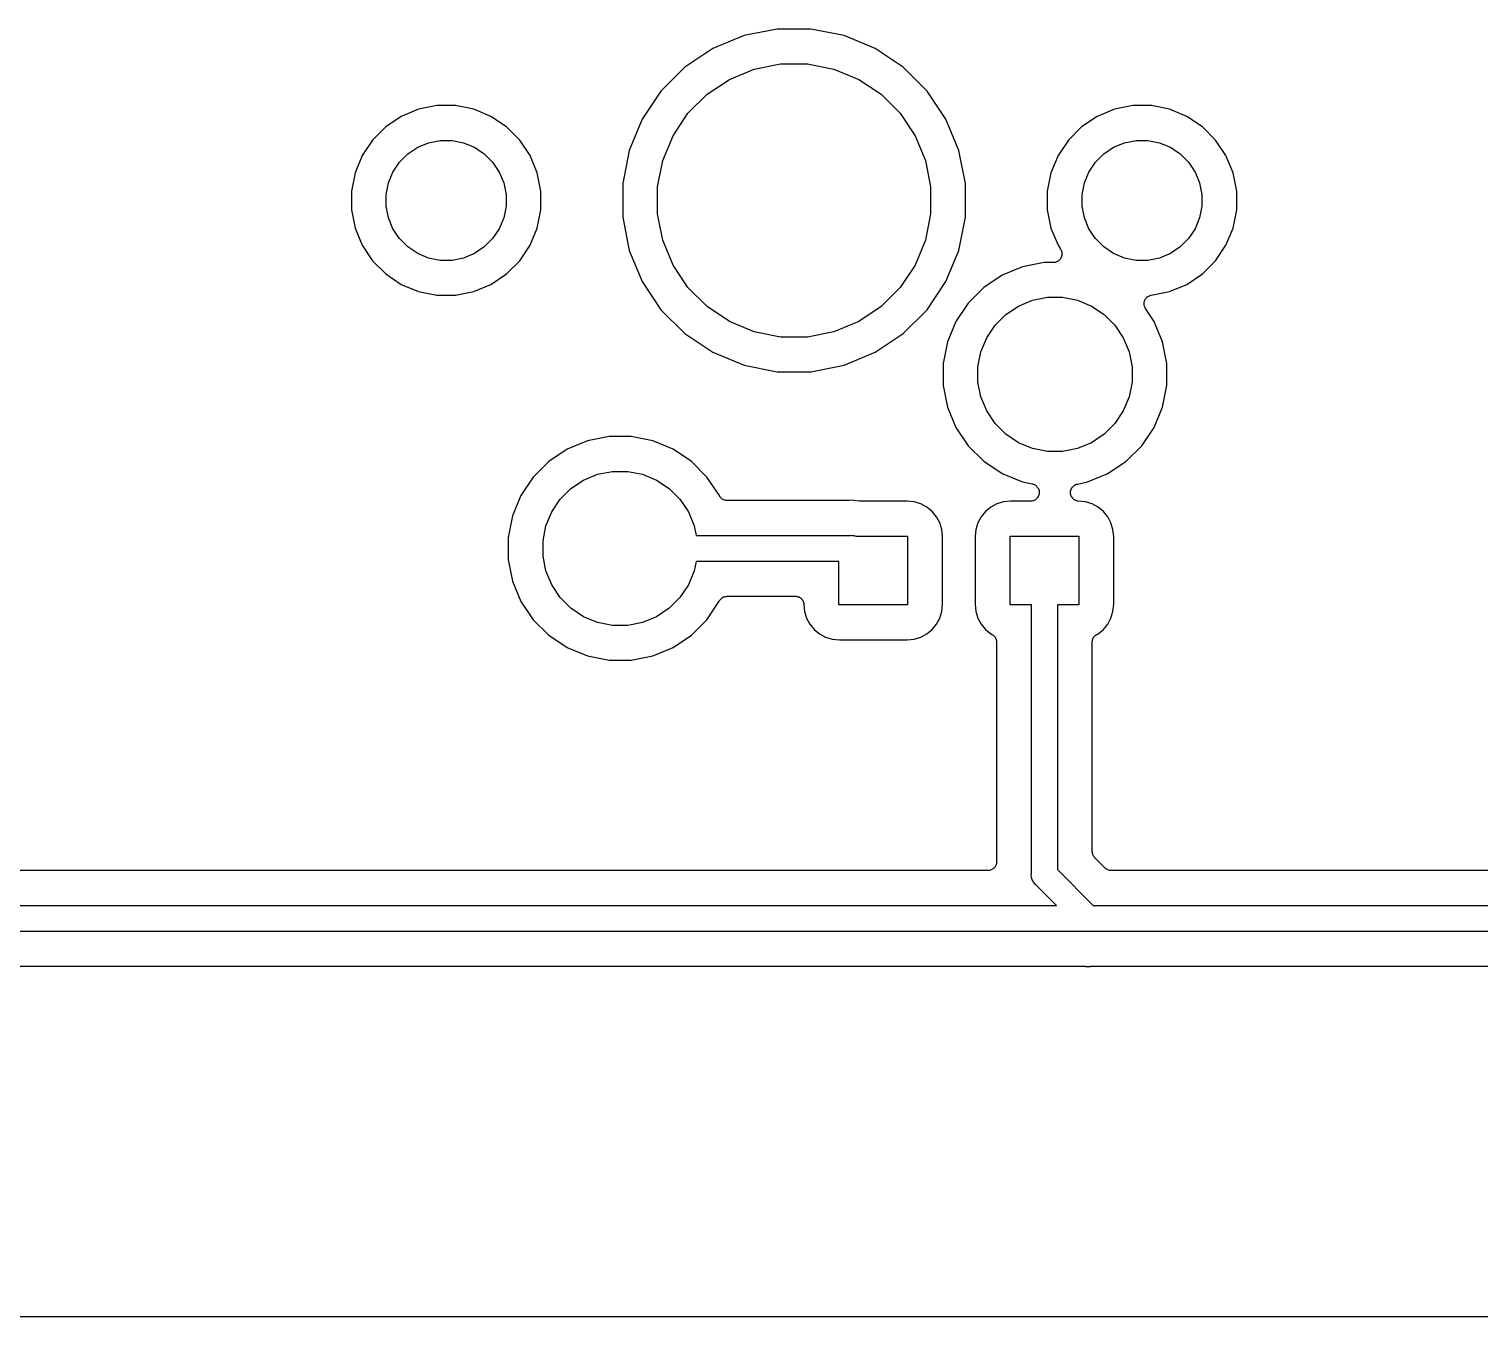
# Model space of a CAD drawing. Extents: x 1.17 to 5.78, y -4.25 to -1.3.
# Drawn here: x 2.641 to 3.475, y -4.254 to -3.514 of the extents above; entities that cross this region are included whole.
import ezdxf

# ---------------------------------------------------------------- set-up
doc = ezdxf.new("R2010")
doc.units = 0
doc.header["$MEASUREMENT"] = 0
doc.layers.add('BLACK', color=7, linetype='CONTINUOUS')

msp = doc.modelspace()

# ---------------------------------------------------------------- linework, layer by layer
at = {"layer": 'BLACK', "linetype": 'CONTINUOUS'}
for p, q in [((3.07139, -3.51384), (3.05236, -3.51762)), ((3.09079, -3.51384), (3.07139, -3.51384)), ((3.10982, -3.51762), (3.09079, -3.51384)), ((3.03443, -3.52505), (3.0183, -3.53583)), ((3.05236, -3.51762), (3.03443, -3.52505)), ((3.12774, -3.52505), (3.10982, -3.51762)), ((3.14388, -3.53583), (3.12774, -3.52505)), ((3.0183, -3.53583), (3.00458, -3.54955)), ((3.0439, -3.54277), (3.05819, -3.53685)), ((3.05819, -3.53685), (3.07336, -3.53384)), ((3.07336, -3.53384), (3.08882, -3.53384)), ((3.08882, -3.53384), (3.10398, -3.53685)), ((3.10398, -3.53685), (3.11827, -3.54277)), ((3.1576, -3.54955), (3.14388, -3.53583)), ((3.00458, -3.54955), (2.9938, -3.56568)), ((3.03105, -3.55136), (3.0439, -3.54277)), ((3.11827, -3.54277), (3.13113, -3.55136)), ((3.16838, -3.56568), (3.1576, -3.54955)), ((2.87572, -3.55789), (2.86521, -3.55998)), ((2.88645, -3.55789), (2.87572, -3.55789)), ((2.89697, -3.55998), (2.88645, -3.55789)), ((3.02011, -3.56229), (3.03105, -3.55136)), ((3.13113, -3.55136), (3.14206, -3.56229)), ((3.27572, -3.55789), (3.26521, -3.55998)), ((3.28645, -3.55789), (3.27572, -3.55789)), ((3.29697, -3.55998), (3.28645, -3.55789)), ((2.8553, -3.56408), (2.84638, -3.57004)), ((2.86521, -3.55998), (2.8553, -3.56408)), ((2.90688, -3.56408), (2.89697, -3.55998)), ((2.9158, -3.57004), (2.90688, -3.56408)), ((2.9938, -3.56568), (2.98637, -3.5836)), ((3.01152, -3.57515), (3.02011, -3.56229)), ((3.14206, -3.56229), (3.15065, -3.57515)), ((3.1758, -3.5836), (3.16838, -3.56568)), ((3.2553, -3.56408), (3.24638, -3.57004)), ((3.26521, -3.55998), (3.2553, -3.56408)), ((3.30688, -3.56408), (3.29697, -3.55998)), ((3.3158, -3.57004), (3.30688, -3.56408)), ((2.84638, -3.57004), (2.83879, -3.57763)), ((2.92338, -3.57763), (2.9158, -3.57004)), ((3.0056, -3.58944), (3.01152, -3.57515)), ((3.15065, -3.57515), (3.15657, -3.58944)), ((3.24638, -3.57004), (3.23879, -3.57763)), ((3.32338, -3.57763), (3.3158, -3.57004)), ((2.83879, -3.57763), (2.83284, -3.58654)), ((2.85913, -3.58558), (2.86477, -3.58181)), ((2.86477, -3.58181), (2.87104, -3.57921)), ((2.87104, -3.57921), (2.87769, -3.57789)), ((2.87769, -3.57789), (2.88448, -3.57789)), ((2.88448, -3.57789), (2.89114, -3.57921)), ((2.89114, -3.57921), (2.89741, -3.58181)), ((2.89741, -3.58181), (2.90305, -3.58558)), ((2.92934, -3.58654), (2.92338, -3.57763)), ((2.98637, -3.5836), (2.98259, -3.60263)), ((3.17959, -3.60263), (3.1758, -3.5836)), ((3.23879, -3.57763), (3.23284, -3.58654)), ((3.25913, -3.58558), (3.26477, -3.58181)), ((3.26477, -3.58181), (3.27104, -3.57921)), ((3.27104, -3.57921), (3.27769, -3.57789)), ((3.27769, -3.57789), (3.28448, -3.57789)), ((3.28448, -3.57789), (3.29114, -3.57921)), ((3.29114, -3.57921), (3.2974, -3.58181)), ((3.2974, -3.58181), (3.30305, -3.58558)), ((3.32934, -3.58654), (3.32338, -3.57763)), ((2.83284, -3.58654), (2.82873, -3.59645)), ((2.85056, -3.59602), (2.85433, -3.59038)), ((2.85433, -3.59038), (2.85913, -3.58558)), ((2.90305, -3.58558), (2.90785, -3.59038)), ((2.90785, -3.59038), (2.91162, -3.59602)), ((2.93344, -3.59645), (2.92934, -3.58654)), ((3.00259, -3.6046), (3.0056, -3.58944)), ((3.15657, -3.58944), (3.15959, -3.6046)), ((3.23284, -3.58654), (3.22873, -3.59645)), ((3.25056, -3.59602), (3.25433, -3.59038)), ((3.25433, -3.59038), (3.25913, -3.58558)), ((3.30305, -3.58558), (3.30785, -3.59038)), ((3.30785, -3.59038), (3.31162, -3.59602)), ((3.33344, -3.59645), (3.32934, -3.58654)), ((2.82873, -3.59645), (2.82664, -3.60697)), ((2.84796, -3.60229), (2.85056, -3.59602)), ((2.91162, -3.59602), (2.91421, -3.60229)), ((2.93477, -3.60312), (2.93344, -3.59645)), ((3.22873, -3.59645), (3.22664, -3.60697)), ((3.24796, -3.60229), (3.25056, -3.59602)), ((3.31162, -3.59602), (3.31421, -3.60229)), ((3.33554, -3.60697), (3.33344, -3.59645)), ((2.82664, -3.60697), (2.82664, -3.6177)), ((2.84664, -3.60894), (2.84796, -3.60229)), ((2.91421, -3.60229), (2.91554, -3.60894)), ((2.93554, -3.60697), (2.93477, -3.60312)), ((2.93554, -3.6177), (2.93554, -3.60697)), ((2.98259, -3.60263), (2.98259, -3.62204)), ((3.00259, -3.62007), (3.00259, -3.6046)), ((3.15959, -3.6046), (3.15959, -3.62007)), ((3.17959, -3.62204), (3.17959, -3.60263)), ((3.22664, -3.60697), (3.22664, -3.6177)), ((3.24664, -3.60894), (3.24796, -3.60229)), ((3.31421, -3.60229), (3.31554, -3.60894)), ((3.33554, -3.6177), (3.33554, -3.60697)), ((2.84664, -3.61573), (2.84664, -3.60894)), ((2.84796, -3.62238), (2.84664, -3.61573)), ((2.91554, -3.61573), (2.91421, -3.62238)), ((2.91554, -3.60894), (2.91554, -3.61573)), ((3.24664, -3.61573), (3.24664, -3.60894)), ((3.24796, -3.62238), (3.24664, -3.61573)), ((3.31554, -3.61573), (3.31421, -3.62238)), ((3.31554, -3.60894), (3.31554, -3.61573)), ((2.82664, -3.6177), (2.82873, -3.62822)), ((2.85056, -3.62865), (2.84796, -3.62238)), ((2.91421, -3.62238), (2.91162, -3.62865)), ((2.93344, -3.62822), (2.93554, -3.6177)), ((2.98259, -3.62204), (2.98637, -3.64107)), ((3.0056, -3.63523), (3.00259, -3.62007)), ((3.15959, -3.62007), (3.15657, -3.63523)), ((3.1758, -3.64107), (3.17959, -3.62204)), ((3.22664, -3.6177), (3.22873, -3.62822)), ((3.25056, -3.62865), (3.24796, -3.62238)), ((3.31421, -3.62238), (3.31162, -3.62865)), ((3.33344, -3.62822), (3.33554, -3.6177)), ((2.82873, -3.62822), (2.83284, -3.63813)), ((2.85433, -3.6343), (2.85056, -3.62865)), ((2.91162, -3.62865), (2.90785, -3.6343)), ((2.92934, -3.63813), (2.93344, -3.62822)), ((3.22873, -3.62822), (3.23284, -3.63813)), ((3.25433, -3.6343), (3.25056, -3.62865)), ((3.31162, -3.62865), (3.30785, -3.6343)), ((3.32934, -3.63813), (3.33344, -3.62822)), ((2.83284, -3.63813), (2.83879, -3.64704)), ((2.85913, -3.63909), (2.85433, -3.6343)), ((2.86477, -3.64286), (2.85913, -3.63909)), ((2.90305, -3.63909), (2.89741, -3.64286)), ((2.90785, -3.6343), (2.90305, -3.63909)), ((2.92338, -3.64704), (2.92934, -3.63813)), ((2.98637, -3.64107), (2.9938, -3.65899)), ((3.01152, -3.64952), (3.0056, -3.63523)), ((3.15657, -3.63523), (3.15065, -3.64952)), ((3.16838, -3.65899), (3.1758, -3.64107)), ((3.23284, -3.63813), (3.23427, -3.64027)), ((3.23427, -3.64027), (3.23429, -3.64031)), ((3.23429, -3.64031), (3.23429, -3.64031)), ((3.23429, -3.64031), (3.23429, -3.64031)), ((3.23429, -3.64031), (3.2343, -3.64032)), ((3.2343, -3.64032), (3.23452, -3.64075)), ((3.23452, -3.64075), (3.23474, -3.64117)), ((3.23474, -3.64117), (3.23475, -3.64118)), ((3.23475, -3.64118), (3.23475, -3.64119)), ((3.23475, -3.64119), (3.23489, -3.64165)), ((3.23489, -3.64165), (3.23502, -3.64211)), ((3.23502, -3.64211), (3.23502, -3.64212)), ((3.23502, -3.64212), (3.23502, -3.64213)), ((3.23502, -3.64213), (3.23506, -3.6426)), ((3.25913, -3.63909), (3.25433, -3.6343)), ((3.26477, -3.64286), (3.25913, -3.63909)), ((3.30305, -3.63909), (3.2974, -3.64286)), ((3.30785, -3.6343), (3.30305, -3.63909)), ((3.32338, -3.64704), (3.32934, -3.63813)), ((2.83879, -3.64704), (2.84638, -3.65463)), ((2.87104, -3.64546), (2.86477, -3.64286)), ((2.87769, -3.64678), (2.87104, -3.64546)), ((2.88448, -3.64678), (2.87769, -3.64678)), ((2.89114, -3.64546), (2.88448, -3.64678)), ((2.89741, -3.64286), (2.89114, -3.64546)), ((2.9158, -3.65463), (2.92338, -3.64704)), ((3.02011, -3.66238), (3.01152, -3.64952)), ((3.15065, -3.64952), (3.14206, -3.66238)), ((3.21233, -3.65051), (3.20063, -3.65536)), ((3.22476, -3.64804), (3.21233, -3.65051)), ((3.23011, -3.64804), (3.22476, -3.64804)), ((3.23058, -3.648), (3.23011, -3.64804)), ((3.23106, -3.64795), (3.23058, -3.648)), ((3.23107, -3.64795), (3.23106, -3.64795)), ((3.23108, -3.64795), (3.23107, -3.64795)), ((3.23154, -3.64781), (3.23108, -3.64795)), ((3.23199, -3.64768), (3.23154, -3.64781)), ((3.232, -3.64767), (3.23199, -3.64768)), ((3.23201, -3.64767), (3.232, -3.64767)), ((3.23244, -3.64744), (3.23201, -3.64767)), ((3.23286, -3.64722), (3.23244, -3.64744)), ((3.23287, -3.64721), (3.23286, -3.64721)), ((3.23286, -3.64721), (3.23286, -3.64722)), ((3.23325, -3.6469), (3.23287, -3.64721)), ((3.23362, -3.64661), (3.23325, -3.6469)), ((3.23363, -3.64659), (3.23362, -3.6466)), ((3.23362, -3.6466), (3.23362, -3.64661)), ((3.23394, -3.64622), (3.23363, -3.64659)), ((3.23424, -3.64586), (3.23394, -3.64622)), ((3.23425, -3.64585), (3.23424, -3.64586)), ((3.23448, -3.64542), (3.23425, -3.64584)), ((3.23425, -3.64584), (3.23425, -3.64585)), ((3.23471, -3.645), (3.23448, -3.64542)), ((3.23472, -3.64498), (3.23471, -3.64499)), ((3.23471, -3.64499), (3.23471, -3.645)), ((3.23486, -3.64452), (3.23472, -3.64498)), ((3.235, -3.64407), (3.23486, -3.64452)), ((3.23501, -3.64405), (3.235, -3.64406)), ((3.235, -3.64406), (3.235, -3.64407)), ((3.23506, -3.64357), (3.23501, -3.64405)), ((3.23506, -3.6426), (3.23511, -3.64308)), ((3.23511, -3.6431), (3.23506, -3.64357)), ((3.23511, -3.64308), (3.23511, -3.64309)), ((3.23511, -3.64309), (3.23511, -3.6431)), ((3.27104, -3.64546), (3.26477, -3.64286)), ((3.27769, -3.64678), (3.27104, -3.64546)), ((3.28448, -3.64678), (3.27769, -3.64678)), ((3.29114, -3.64546), (3.28448, -3.64678)), ((3.2974, -3.64286), (3.29114, -3.64546)), ((3.3158, -3.65463), (3.32338, -3.64704)), ((2.84638, -3.65463), (2.8553, -3.66059)), ((2.90688, -3.66059), (2.9158, -3.65463)), ((3.20063, -3.65536), (3.1901, -3.6624)), ((3.30688, -3.66059), (3.3158, -3.65463)), ((2.8553, -3.66059), (2.86521, -3.66469)), ((2.86521, -3.66469), (2.87572, -3.66678)), ((2.87572, -3.66678), (2.88645, -3.66678)), ((2.88645, -3.66678), (2.89697, -3.66469)), ((2.89697, -3.66469), (2.90688, -3.66059)), ((2.9938, -3.65899), (3.00458, -3.67513)), ((3.03105, -3.67331), (3.02011, -3.66238)), ((3.14206, -3.66238), (3.13113, -3.67331)), ((3.1576, -3.67513), (3.16838, -3.65899)), ((3.1901, -3.6624), (3.18115, -3.67135)), ((3.28495, -3.66732), (3.28537, -3.6671)), ((3.28537, -3.6671), (3.28539, -3.66709)), ((3.28539, -3.66709), (3.2854, -3.66709)), ((3.2854, -3.66709), (3.28585, -3.66695)), ((3.28585, -3.66695), (3.28631, -3.66681)), ((3.28631, -3.66681), (3.29697, -3.66469)), ((3.29697, -3.66469), (3.30688, -3.66059)), ((3.00458, -3.67513), (3.0183, -3.68885)), ((3.0439, -3.6819), (3.03105, -3.67331)), ((3.13113, -3.67331), (3.11827, -3.6819)), ((3.14388, -3.68885), (3.1576, -3.67513)), ((3.18115, -3.67135), (3.17411, -3.68188)), ((3.20285, -3.67793), (3.21011, -3.67308)), ((3.21011, -3.67308), (3.21817, -3.66975)), ((3.21817, -3.66975), (3.22673, -3.66804)), ((3.22673, -3.66804), (3.23545, -3.66804)), ((3.23545, -3.66804), (3.24401, -3.66975)), ((3.24401, -3.66975), (3.25207, -3.67308)), ((3.25207, -3.67308), (3.25932, -3.67793)), ((3.28228, -3.67166), (3.28233, -3.67119)), ((3.28228, -3.67167), (3.28228, -3.67166)), ((3.28228, -3.67169), (3.28228, -3.67167)), ((3.28233, -3.67216), (3.28228, -3.67169)), ((3.28233, -3.67119), (3.28238, -3.67072)), ((3.28237, -3.67263), (3.28233, -3.67216)), ((3.28237, -3.67264), (3.28237, -3.67263)), ((3.28237, -3.67266), (3.28237, -3.67264)), ((3.28251, -3.67311), (3.28237, -3.67266)), ((3.28238, -3.67072), (3.28239, -3.6707)), ((3.28239, -3.67069), (3.28253, -3.67024)), ((3.28239, -3.6707), (3.28239, -3.67069)), ((3.28264, -3.67357), (3.28251, -3.67311)), ((3.28253, -3.67024), (3.28267, -3.66978)), ((3.28264, -3.67358), (3.28264, -3.67357)), ((3.28265, -3.67359), (3.28264, -3.67358)), ((3.28286, -3.67401), (3.28265, -3.67359)), ((3.28267, -3.66978), (3.28268, -3.66977)), ((3.28268, -3.66976), (3.28291, -3.66934)), ((3.28268, -3.66977), (3.28268, -3.66976)), ((3.28309, -3.67444), (3.28286, -3.67401)), ((3.28291, -3.66934), (3.28314, -3.66892)), ((3.2831, -3.67446), (3.28309, -3.67444)), ((3.28313, -3.67449), (3.2831, -3.67446)), ((3.2831, -3.67446), (3.2831, -3.67446)), ((3.2831, -3.67446), (3.2831, -3.67446)), ((3.28806, -3.68188), (3.28313, -3.67449)), ((3.28314, -3.66891), (3.28315, -3.6689)), ((3.28314, -3.66892), (3.28314, -3.66891)), ((3.28315, -3.6689), (3.28345, -3.66854)), ((3.28345, -3.66854), (3.28376, -3.66817)), ((3.28376, -3.66817), (3.28377, -3.66816)), ((3.28377, -3.66816), (3.28378, -3.66815)), ((3.28378, -3.66815), (3.28415, -3.66785)), ((3.28415, -3.66785), (3.28451, -3.66755)), ((3.28451, -3.66755), (3.28452, -3.66755)), ((3.28452, -3.66755), (3.28453, -3.66754)), ((3.28453, -3.66754), (3.28495, -3.66732)), ((3.05819, -3.68782), (3.0439, -3.6819)), ((3.11827, -3.6819), (3.10398, -3.68782)), ((3.17411, -3.68188), (3.16927, -3.69358)), ((3.19668, -3.6841), (3.20285, -3.67793)), ((3.25932, -3.67793), (3.26549, -3.6841)), ((3.28829, -3.68243), (3.28806, -3.68188)), ((3.29291, -3.69358), (3.28829, -3.68243)), ((3.28829, -3.68243), (3.28829, -3.68243)), ((3.0183, -3.68885), (3.03443, -3.69962)), ((3.07336, -3.69084), (3.05819, -3.68782)), ((3.08882, -3.69084), (3.07336, -3.69084)), ((3.10398, -3.68782), (3.08882, -3.69084)), ((3.12774, -3.69962), (3.14388, -3.68885)), ((3.1885, -3.69942), (3.19184, -3.69136)), ((3.19184, -3.69136), (3.19668, -3.6841)), ((3.26549, -3.6841), (3.27034, -3.69136)), ((3.27034, -3.69136), (3.27368, -3.69942)), ((3.03443, -3.69962), (3.05236, -3.70705)), ((3.10982, -3.70705), (3.12774, -3.69962)), ((3.16927, -3.69358), (3.1668, -3.706)), ((3.1868, -3.70797), (3.1885, -3.69942)), ((3.27368, -3.69942), (3.27538, -3.70797)), ((3.29538, -3.706), (3.29291, -3.69358)), ((3.05236, -3.70705), (3.07139, -3.71084)), ((3.09079, -3.71084), (3.10982, -3.70705)), ((3.1668, -3.706), (3.1668, -3.71867)), ((3.1868, -3.7167), (3.1868, -3.70797)), ((3.27538, -3.70797), (3.27538, -3.7167)), ((3.29538, -3.71867), (3.29538, -3.706)), ((3.07139, -3.71084), (3.09079, -3.71084)), ((3.1885, -3.72525), (3.1868, -3.7167)), ((3.27538, -3.7167), (3.27368, -3.72525)), ((3.1668, -3.71867), (3.16927, -3.73109)), ((3.19184, -3.73332), (3.1885, -3.72525)), ((3.27368, -3.72525), (3.27034, -3.73332)), ((3.29291, -3.73109), (3.29538, -3.71867)), ((3.16927, -3.73109), (3.17411, -3.74279)), ((3.19668, -3.74057), (3.19184, -3.73332)), ((3.27034, -3.73332), (3.26549, -3.74057)), ((3.28806, -3.74279), (3.29291, -3.73109)), ((3.20285, -3.74674), (3.19668, -3.74057)), ((3.26549, -3.74057), (3.25932, -3.74674)), ((2.96233, -3.75051), (2.95063, -3.75536)), ((2.97476, -3.74804), (2.96233, -3.75051)), ((2.98742, -3.74804), (2.97476, -3.74804)), ((2.99984, -3.75051), (2.98742, -3.74804)), ((3.01154, -3.75536), (2.99984, -3.75051)), ((3.17411, -3.74279), (3.18115, -3.75332)), ((3.21011, -3.75159), (3.20285, -3.74674)), ((3.25932, -3.74674), (3.25207, -3.75159)), ((3.28103, -3.75332), (3.28806, -3.74279)), ((2.95063, -3.75536), (2.9401, -3.7624)), ((3.02207, -3.7624), (3.01154, -3.75536)), ((3.18115, -3.75332), (3.1901, -3.76227)), ((3.21817, -3.75492), (3.21011, -3.75159)), ((3.22673, -3.75663), (3.21817, -3.75492)), ((3.23545, -3.75663), (3.22673, -3.75663)), ((3.24401, -3.75492), (3.23545, -3.75663)), ((3.25207, -3.75159), (3.24401, -3.75492)), ((3.27207, -3.76227), (3.28103, -3.75332)), ((2.9401, -3.7624), (2.93115, -3.77135)), ((3.03103, -3.77135), (3.02207, -3.7624)), ((3.1901, -3.76227), (3.20063, -3.76931)), ((3.26154, -3.76931), (3.27207, -3.76227)), ((2.93115, -3.77135), (2.92411, -3.78188)), ((2.95285, -3.77793), (2.96011, -3.77308)), ((2.96011, -3.77308), (2.96817, -3.76975)), ((2.96817, -3.76975), (2.97673, -3.76804)), ((2.97673, -3.76804), (2.98545, -3.76804)), ((2.98545, -3.76804), (2.99401, -3.76975)), ((2.99401, -3.76975), (3.00207, -3.77308)), ((3.00207, -3.77308), (3.00932, -3.77793)), ((3.03814, -3.782), (3.03103, -3.77135)), ((3.20063, -3.76931), (3.21233, -3.77416)), ((3.21233, -3.77416), (3.21804, -3.77529)), ((3.21804, -3.77529), (3.2181, -3.7753)), ((3.2181, -3.7753), (3.2181, -3.7753)), ((3.2181, -3.7753), (3.2181, -3.7753)), ((3.2181, -3.7753), (3.2181, -3.7753)), ((3.2181, -3.7753), (3.21858, -3.77545)), ((3.21858, -3.77545), (3.21903, -3.7756)), ((3.2433, -3.77553), (3.24353, -3.77544)), ((3.24353, -3.77544), (3.24377, -3.77539)), ((3.24377, -3.77539), (3.244, -3.77532)), ((3.244, -3.77532), (3.24984, -3.77416)), ((3.24984, -3.77416), (3.26154, -3.76931)), ((2.92411, -3.78188), (2.91927, -3.79358)), ((2.94668, -3.7841), (2.95285, -3.77793)), ((3.00932, -3.77793), (3.01549, -3.7841)), ((3.03823, -3.78216), (3.03814, -3.782)), ((3.03844, -3.78257), (3.03823, -3.78216)), ((3.03846, -3.78259), (3.03844, -3.78257)), ((3.03847, -3.78261), (3.03846, -3.78259)), ((3.03876, -3.78297), (3.03847, -3.78261)), ((3.03905, -3.78333), (3.03876, -3.78297)), ((3.03907, -3.78335), (3.03905, -3.78333)), ((3.03908, -3.78336), (3.03907, -3.78335)), ((3.03944, -3.78366), (3.03908, -3.78336)), ((3.0398, -3.78396), (3.03944, -3.78366)), ((3.21903, -3.7756), (3.21903, -3.7756)), ((3.21903, -3.7756), (3.21903, -3.7756)), ((3.21903, -3.7756), (3.21947, -3.77584)), ((3.21947, -3.77584), (3.21989, -3.77607)), ((3.21989, -3.77607), (3.21989, -3.77607)), ((3.21989, -3.77607), (3.21989, -3.77607)), ((3.21989, -3.77607), (3.22026, -3.77638)), ((3.22058, -3.78374), (3.22022, -3.78404)), ((3.22026, -3.77638), (3.22063, -3.7767)), ((3.22091, -3.78335), (3.22058, -3.78374)), ((3.22058, -3.78374), (3.22058, -3.78374)), ((3.22058, -3.78374), (3.22058, -3.78374)), ((3.22063, -3.7767), (3.22063, -3.7767)), ((3.22063, -3.7767), (3.22064, -3.7767)), ((3.22064, -3.7767), (3.22092, -3.77706)), ((3.2212, -3.78299), (3.22091, -3.78335)), ((3.22092, -3.77706), (3.22124, -3.77746)), ((3.22121, -3.78299), (3.2212, -3.78299)), ((3.2212, -3.78299), (3.2212, -3.78299)), ((3.22145, -3.78254), (3.22121, -3.78299)), ((3.22124, -3.77746), (3.22125, -3.77746)), ((3.22125, -3.77746), (3.22125, -3.77746)), ((3.22125, -3.77746), (3.22146, -3.77786)), ((3.22167, -3.78214), (3.22145, -3.78254)), ((3.22146, -3.77786), (3.2217, -3.77832)), ((3.22183, -3.78162), (3.22167, -3.78213)), ((3.22167, -3.78213), (3.22167, -3.78213)), ((3.22167, -3.78213), (3.22167, -3.78214)), ((3.2217, -3.77832), (3.2217, -3.77832)), ((3.2217, -3.77832), (3.2217, -3.77832)), ((3.2217, -3.77832), (3.22183, -3.77876)), ((3.22183, -3.77876), (3.22197, -3.77926)), ((3.22196, -3.7812), (3.22183, -3.78162)), ((3.22201, -3.78067), (3.22196, -3.7812)), ((3.22196, -3.7812), (3.22196, -3.7812)), ((3.22196, -3.7812), (3.22196, -3.7812)), ((3.22197, -3.77926), (3.22197, -3.77926)), ((3.22197, -3.77926), (3.22197, -3.77926)), ((3.22197, -3.77926), (3.22201, -3.7797)), ((3.22201, -3.7797), (3.22206, -3.78023)), ((3.22206, -3.78023), (3.22201, -3.78067)), ((3.22206, -3.78023), (3.22206, -3.78023)), ((3.22206, -3.78023), (3.22206, -3.78023)), ((3.23997, -3.78019), (3.24, -3.77995)), ((3.23999, -3.78043), (3.23997, -3.78019)), ((3.23999, -3.78067), (3.23999, -3.78043)), ((3.24004, -3.78092), (3.23999, -3.78067)), ((3.24, -3.7797), (3.24005, -3.77946)), ((3.24, -3.77995), (3.24, -3.7797)), ((3.24006, -3.78116), (3.24004, -3.78092)), ((3.24005, -3.77946), (3.24007, -3.77922)), ((3.24013, -3.7814), (3.24006, -3.78116)), ((3.24007, -3.77922), (3.24015, -3.77898)), ((3.24018, -3.78163), (3.24013, -3.7814)), ((3.24015, -3.77898), (3.2402, -3.77874)), ((3.24027, -3.78186), (3.24018, -3.78163)), ((3.2402, -3.77874), (3.24029, -3.77852)), ((3.24034, -3.7821), (3.24027, -3.78186)), ((3.24029, -3.77852), (3.24036, -3.77829)), ((3.24045, -3.78231), (3.24034, -3.7821)), ((3.24036, -3.77829), (3.24048, -3.77807)), ((3.24054, -3.78254), (3.24045, -3.78231)), ((3.24048, -3.77807), (3.24058, -3.77784)), ((3.24068, -3.78274), (3.24054, -3.78254)), ((3.24058, -3.77784), (3.24071, -3.77764)), ((3.24079, -3.78296), (3.24068, -3.78274)), ((3.24071, -3.77764), (3.24082, -3.77743)), ((3.24094, -3.78315), (3.24079, -3.78296)), ((3.24082, -3.77743), (3.24098, -3.77724)), ((3.24107, -3.78335), (3.24094, -3.78315)), ((3.24098, -3.77724), (3.24112, -3.77703)), ((3.24125, -3.78353), (3.24107, -3.78335)), ((3.24112, -3.77703), (3.24129, -3.77686)), ((3.2414, -3.78372), (3.24125, -3.78353)), ((3.24129, -3.77686), (3.24145, -3.77668)), ((3.24159, -3.78388), (3.2414, -3.78372)), ((3.24145, -3.77668), (3.24164, -3.77652)), ((3.24164, -3.77652), (3.24181, -3.77635)), ((3.24181, -3.77635), (3.24201, -3.77621)), ((3.24201, -3.77621), (3.2422, -3.77606)), ((3.2422, -3.77606), (3.24242, -3.77594)), ((3.24242, -3.77594), (3.24263, -3.77581)), ((3.24263, -3.77581), (3.24285, -3.77571)), ((3.24285, -3.77571), (3.24306, -3.7756)), ((3.24306, -3.7756), (3.2433, -3.77553)), ((2.9385, -3.79942), (2.94184, -3.79136)), ((2.94184, -3.79136), (2.94668, -3.7841)), ((3.01549, -3.7841), (3.02034, -3.79136)), ((3.02034, -3.79136), (3.02368, -3.79942)), ((3.03982, -3.78397), (3.0398, -3.78396)), ((3.03984, -3.78399), (3.03982, -3.78397)), ((3.04025, -3.78421), (3.03984, -3.78399)), ((3.04066, -3.78443), (3.04025, -3.78421)), ((3.04068, -3.78444), (3.04066, -3.78443)), ((3.0407, -3.78445), (3.04068, -3.78444)), ((3.04114, -3.78458), (3.0407, -3.78445)), ((3.04159, -3.78473), (3.04114, -3.78458)), ((3.04161, -3.78473), (3.04159, -3.78473)), ((3.04163, -3.78473), (3.04161, -3.78473)), ((3.04209, -3.78478), (3.04163, -3.78473)), ((3.04256, -3.78483), (3.04209, -3.78478)), ((3.0426, -3.78484), (3.04256, -3.78483)), ((3.04263, -3.78484), (3.0426, -3.78484)), ((3.0426, -3.78484), (3.0426, -3.78484)), ((3.0426, -3.78484), (3.0426, -3.78484)), ((3.11231, -3.78484), (3.04263, -3.78484)), ((3.11252, -3.78481), (3.11231, -3.78484)), ((3.11273, -3.78482), (3.11252, -3.78481)), ((3.1128, -3.78481), (3.11273, -3.78482)), ((3.11391, -3.7847), (3.1128, -3.78481)), ((3.11502, -3.78481), (3.11391, -3.7847)), ((3.11866, -3.78517), (3.11502, -3.78481)), ((3.11502, -3.78481), (3.11502, -3.78481)), ((3.11887, -3.78517), (3.11866, -3.78517)), ((3.11908, -3.78519), (3.11887, -3.78517)), ((3.11915, -3.78519), (3.11908, -3.78519)), ((3.14601, -3.78519), (3.11915, -3.78519)), ((3.15018, -3.7856), (3.14601, -3.78519)), ((3.15395, -3.78675), (3.15018, -3.7856)), ((3.15743, -3.78861), (3.15395, -3.78675)), ((3.16047, -3.7911), (3.15743, -3.78861)), ((3.16297, -3.79415), (3.16047, -3.7911)), ((3.1911, -3.7911), (3.18861, -3.79415)), ((3.19415, -3.78861), (3.1911, -3.7911)), ((3.19762, -3.78675), (3.19415, -3.78861)), ((3.20139, -3.7856), (3.19762, -3.78675)), ((3.20556, -3.78519), (3.20139, -3.7856)), ((3.21706, -3.78519), (3.20556, -3.78519)), ((3.21755, -3.78515), (3.21706, -3.78519)), ((3.21803, -3.7851), (3.21755, -3.78515)), ((3.21849, -3.78496), (3.21803, -3.7851)), ((3.21803, -3.7851), (3.21803, -3.7851)), ((3.21803, -3.7851), (3.21803, -3.7851)), ((3.21896, -3.78482), (3.21849, -3.78496)), ((3.21897, -3.78482), (3.21896, -3.78482)), ((3.21896, -3.78482), (3.21896, -3.78482)), ((3.2194, -3.78459), (3.21897, -3.78482)), ((3.21982, -3.78436), (3.2194, -3.78459)), ((3.21983, -3.78436), (3.21982, -3.78436)), ((3.22022, -3.78404), (3.21983, -3.78436)), ((3.21983, -3.78436), (3.21983, -3.78436)), ((3.24176, -3.78405), (3.24159, -3.78388)), ((3.24196, -3.78419), (3.24176, -3.78405)), ((3.24215, -3.78435), (3.24196, -3.78419)), ((3.24236, -3.78447), (3.24215, -3.78435)), ((3.24256, -3.7846), (3.24236, -3.78447)), ((3.24279, -3.7847), (3.24256, -3.7846)), ((3.24301, -3.78482), (3.24279, -3.7847)), ((3.24324, -3.78489), (3.24301, -3.78482)), ((3.24346, -3.78499), (3.24324, -3.78489)), ((3.2437, -3.78504), (3.24346, -3.78499)), ((3.24394, -3.78511), (3.2437, -3.78504)), ((3.24418, -3.78514), (3.24394, -3.78511)), ((3.24441, -3.78519), (3.24418, -3.78514)), ((3.24448, -3.7852), (3.24441, -3.78519)), ((3.24861, -3.7856), (3.24448, -3.7852)), ((3.25238, -3.78675), (3.24861, -3.7856)), ((3.25585, -3.78861), (3.25238, -3.78675)), ((3.2589, -3.7911), (3.25585, -3.78861)), ((3.26139, -3.79415), (3.2589, -3.7911)), ((2.91927, -3.79358), (2.9168, -3.806)), ((2.9368, -3.80797), (2.9385, -3.79942)), ((3.02368, -3.79942), (3.02475, -3.80484)), ((3.16483, -3.79762), (3.16297, -3.79415)), ((3.16597, -3.80139), (3.16483, -3.79762)), ((3.18675, -3.79762), (3.1856, -3.80139)), ((3.18861, -3.79415), (3.18675, -3.79762)), ((3.26325, -3.79762), (3.26139, -3.79415)), ((3.2644, -3.80139), (3.26325, -3.79762)), ((2.9168, -3.806), (2.9168, -3.81867)), ((2.9368, -3.8167), (2.9368, -3.80797)), ((3.02475, -3.80484), (3.11354, -3.80484)), ((3.11354, -3.80484), (3.11391, -3.8048)), ((3.11391, -3.8048), (3.11428, -3.80484)), ((3.11428, -3.80484), (3.11428, -3.80484)), ((3.11428, -3.80484), (3.11538, -3.80494)), ((3.11538, -3.80494), (3.1166, -3.80531)), ((3.1166, -3.80531), (3.14626, -3.80531)), ((3.14626, -3.80531), (3.14626, -3.84469)), ((3.16638, -3.80556), (3.16597, -3.80139)), ((3.16638, -3.84444), (3.16638, -3.80556)), ((3.1856, -3.80139), (3.18519, -3.80556)), ((3.18519, -3.80556), (3.18519, -3.84444)), ((3.20531, -3.84469), (3.20531, -3.80531)), ((3.20531, -3.80531), (3.24469, -3.80531)), ((3.24469, -3.80531), (3.24469, -3.84469)), ((3.26481, -3.80556), (3.2644, -3.80139)), ((3.26481, -3.84444), (3.26481, -3.80556)), ((2.9385, -3.82525), (2.9368, -3.8167)), ((2.9168, -3.81867), (2.91927, -3.83109)), ((2.94184, -3.83332), (2.9385, -3.82525)), ((3.02368, -3.82525), (3.02034, -3.83332)), ((3.02475, -3.81984), (3.02368, -3.82525)), ((3.10689, -3.81984), (3.02475, -3.81984)), ((3.10689, -3.84469), (3.10689, -3.81984)), ((2.91927, -3.83109), (2.92411, -3.84279)), ((2.94668, -3.84057), (2.94184, -3.83332)), ((3.02034, -3.83332), (3.01549, -3.84057)), ((2.95285, -3.84674), (2.94668, -3.84057)), ((3.01549, -3.84057), (3.00932, -3.84674)), ((3.03826, -3.84245), (3.03848, -3.84204)), ((3.03848, -3.84204), (3.03849, -3.84202)), ((3.03849, -3.84202), (3.03851, -3.842)), ((3.03851, -3.842), (3.03881, -3.84165)), ((3.03881, -3.84165), (3.0391, -3.84129)), ((3.0391, -3.84129), (3.03912, -3.84127)), ((3.03912, -3.84127), (3.03913, -3.84126)), ((3.03913, -3.84126), (3.0395, -3.84097)), ((3.0395, -3.84097), (3.03986, -3.84067)), ((3.03986, -3.84067), (3.03988, -3.84066)), ((3.03988, -3.84066), (3.0399, -3.84065)), ((3.0399, -3.84065), (3.04031, -3.84043)), ((3.04031, -3.84043), (3.04072, -3.84021)), ((3.04072, -3.84021), (3.04074, -3.84021)), ((3.04074, -3.84021), (3.04076, -3.8402)), ((3.04076, -3.8402), (3.04121, -3.84007)), ((3.04121, -3.84007), (3.04165, -3.83993)), ((3.04165, -3.83993), (3.04168, -3.83993)), ((3.04168, -3.83993), (3.0417, -3.83992)), ((3.0417, -3.83992), (3.04216, -3.83988)), ((3.04216, -3.83988), (3.04263, -3.83984)), ((3.04263, -3.83984), (3.08178, -3.83984)), ((3.08178, -3.83984), (3.08185, -3.83984)), ((3.08185, -3.83984), (3.08208, -3.83986)), ((3.08208, -3.83986), (3.0823, -3.83986)), ((3.0823, -3.83986), (3.08256, -3.83992)), ((3.08256, -3.83992), (3.08282, -3.83994)), ((3.08282, -3.83994), (3.08304, -3.84001)), ((3.08304, -3.84001), (3.08326, -3.84006)), ((3.08326, -3.84006), (3.0835, -3.84016)), ((3.0835, -3.84016), (3.08375, -3.84024)), ((3.08375, -3.84024), (3.08395, -3.84035)), ((3.08395, -3.84035), (3.08416, -3.84044)), ((3.08416, -3.84044), (3.08438, -3.84058)), ((3.08438, -3.84058), (3.08461, -3.84071)), ((3.08461, -3.84071), (3.08478, -3.84085)), ((3.08478, -3.84085), (3.08497, -3.84098)), ((3.08497, -3.84098), (3.08515, -3.84117)), ((3.08515, -3.84117), (3.08536, -3.84134)), ((3.08536, -3.84134), (3.0855, -3.84151)), ((3.0855, -3.84151), (3.08566, -3.84167)), ((3.08566, -3.84167), (3.0858, -3.84189)), ((3.0858, -3.84189), (3.08597, -3.8421)), ((3.08597, -3.8421), (3.08607, -3.8423)), ((2.92411, -3.84279), (2.93115, -3.85332)), ((2.96011, -3.85159), (2.95285, -3.84674)), ((3.00932, -3.84674), (3.00207, -3.85159)), ((3.03103, -3.85332), (3.03812, -3.8427)), ((3.03812, -3.8427), (3.03826, -3.84245)), ((3.08607, -3.8423), (3.0862, -3.84249)), ((3.0862, -3.84249), (3.0863, -3.84273)), ((3.0863, -3.84273), (3.08642, -3.84296)), ((3.08642, -3.84296), (3.08648, -3.84318)), ((3.08648, -3.84318), (3.08657, -3.84339)), ((3.08657, -3.84339), (3.08662, -3.84365)), ((3.08662, -3.84365), (3.0867, -3.8439)), ((3.0867, -3.8439), (3.08672, -3.84412)), ((3.08672, -3.84412), (3.08676, -3.84435)), ((3.08676, -3.84435), (3.08718, -3.84861)), ((3.08718, -3.84861), (3.08832, -3.85238)), ((3.14626, -3.84469), (3.10689, -3.84469)), ((3.16483, -3.85238), (3.16597, -3.84861)), ((3.16597, -3.84861), (3.16638, -3.84444)), ((3.18519, -3.84444), (3.1856, -3.84861)), ((3.1856, -3.84861), (3.18675, -3.85238)), ((3.2175, -3.84469), (3.20531, -3.84469)), ((3.2175, -3.99963), (3.2175, -3.84469)), ((3.24469, -3.84469), (3.2325, -3.84469)), ((3.2325, -3.84469), (3.2325, -3.99689)), ((3.26325, -3.85238), (3.2644, -3.84861)), ((3.2644, -3.84861), (3.26481, -3.84444)), ((2.93115, -3.85332), (2.9401, -3.86227)), ((2.96817, -3.85492), (2.96011, -3.85159)), ((2.97673, -3.85663), (2.96817, -3.85492)), ((2.98545, -3.85663), (2.97673, -3.85663)), ((2.99401, -3.85492), (2.98545, -3.85663)), ((3.00207, -3.85159), (2.99401, -3.85492)), ((3.02207, -3.86227), (3.03103, -3.85332)), ((3.08832, -3.85238), (3.09018, -3.85585)), ((3.09018, -3.85585), (3.09268, -3.8589)), ((3.16047, -3.8589), (3.16297, -3.85585)), ((3.16297, -3.85585), (3.16483, -3.85238)), ((3.18675, -3.85238), (3.18861, -3.85585)), ((3.18861, -3.85585), (3.1911, -3.8589)), ((3.2589, -3.8589), (3.26139, -3.85585)), ((3.26139, -3.85585), (3.26325, -3.85238)), ((2.9401, -3.86227), (2.95063, -3.86931)), ((3.01154, -3.86931), (3.02207, -3.86227)), ((3.09268, -3.8589), (3.09572, -3.86139)), ((3.09572, -3.86139), (3.0992, -3.86325)), ((3.0992, -3.86325), (3.10297, -3.8644)), ((3.10297, -3.8644), (3.10714, -3.86481)), ((3.10714, -3.86481), (3.14601, -3.86481)), ((3.14601, -3.86481), (3.15018, -3.8644)), ((3.15018, -3.8644), (3.15395, -3.86325)), ((3.15395, -3.86325), (3.15743, -3.86139)), ((3.15743, -3.86139), (3.16047, -3.8589)), ((3.1911, -3.8589), (3.19415, -3.86139)), ((3.19415, -3.86139), (3.19486, -3.86177)), ((3.19486, -3.86177), (3.19492, -3.86181)), ((3.19492, -3.86181), (3.1951, -3.86193)), ((3.1951, -3.86193), (3.1953, -3.86204)), ((3.1953, -3.86204), (3.1955, -3.86221)), ((3.1955, -3.86221), (3.19572, -3.86236)), ((3.19572, -3.86236), (3.19588, -3.86252)), ((3.19588, -3.86252), (3.19605, -3.86266)), ((3.19605, -3.86266), (3.19622, -3.86287)), ((3.19622, -3.86287), (3.1964, -3.86306)), ((3.1964, -3.86306), (3.19652, -3.86324)), ((3.19652, -3.86324), (3.19666, -3.86342)), ((3.19666, -3.86342), (3.19679, -3.86365)), ((3.19679, -3.86365), (3.19694, -3.86388)), ((3.19694, -3.86388), (3.19702, -3.86408)), ((3.19702, -3.86408), (3.19712, -3.86428)), ((3.19712, -3.86428), (3.1972, -3.86453)), ((3.1972, -3.86453), (3.1973, -3.86478)), ((3.1973, -3.86478), (3.19734, -3.865)), ((3.19734, -3.865), (3.1974, -3.86521)), ((3.1974, -3.86521), (3.19743, -3.86548)), ((3.19743, -3.86548), (3.19748, -3.86574)), ((3.19748, -3.86574), (3.19748, -3.86596)), ((3.19748, -3.86596), (3.1975, -3.86618)), ((3.1975, -3.86618), (3.1975, -3.9925)), ((3.2525, -3.86611), (3.25253, -3.86589)), ((3.2525, -3.86618), (3.2525, -3.86611)), ((3.2525, -3.98654), (3.2525, -3.86618)), ((3.25253, -3.86567), (3.25258, -3.86541)), ((3.25253, -3.86589), (3.25253, -3.86567)), ((3.25258, -3.86541), (3.25261, -3.86514)), ((3.25261, -3.86514), (3.25268, -3.86493)), ((3.25268, -3.86493), (3.25272, -3.86471)), ((3.25272, -3.86471), (3.25282, -3.86447)), ((3.25282, -3.86447), (3.2529, -3.86421)), ((3.2529, -3.86421), (3.25301, -3.86402)), ((3.25301, -3.86402), (3.2531, -3.86381)), ((3.2531, -3.86381), (3.25325, -3.86359)), ((3.25325, -3.86359), (3.25337, -3.86336)), ((3.25337, -3.86336), (3.25352, -3.86319)), ((3.25352, -3.86319), (3.25364, -3.863)), ((3.25364, -3.863), (3.25383, -3.86282)), ((3.25383, -3.86282), (3.254, -3.86261)), ((3.254, -3.86261), (3.25417, -3.86247)), ((3.25417, -3.86247), (3.25433, -3.86231)), ((3.25433, -3.86231), (3.25455, -3.86217)), ((3.25455, -3.86217), (3.25476, -3.862)), ((3.25476, -3.862), (3.25496, -3.8619)), ((3.25496, -3.8619), (3.25514, -3.86177)), ((3.25514, -3.86177), (3.25585, -3.86139)), ((3.25585, -3.86139), (3.2589, -3.8589)), ((2.95063, -3.86931), (2.96233, -3.87416)), ((2.96233, -3.87416), (2.97476, -3.87663)), ((2.98742, -3.87663), (2.99984, -3.87416)), ((2.99984, -3.87416), (3.01154, -3.86931)), ((2.97476, -3.87663), (2.98742, -3.87663)), ((3.25255, -3.987), (3.2525, -3.98654)), ((3.25259, -3.98746), (3.25255, -3.987)), ((3.25259, -3.98748), (3.25259, -3.98746)), ((3.2526, -3.98751), (3.25259, -3.98748)), ((3.25273, -3.98795), (3.2526, -3.98751)), ((3.25286, -3.98839), (3.25273, -3.98795)), ((3.25287, -3.98842), (3.25286, -3.98839)), ((3.25288, -3.98844), (3.25287, -3.98842)), ((3.25309, -3.98885), (3.25288, -3.98844)), ((3.25331, -3.98926), (3.25309, -3.98885)), ((3.25332, -3.98928), (3.25331, -3.98926)), ((3.25334, -3.98931), (3.25332, -3.98928)), ((3.25363, -3.98966), (3.25334, -3.98931)), ((3.25392, -3.99002), (3.25363, -3.98966)), ((3.25395, -3.99006), (3.25392, -3.99002)), ((3.25396, -3.99007), (3.25395, -3.99006)), ((3.25395, -3.99006), (3.25395, -3.99006)), ((3.25395, -3.99006), (3.25395, -3.99006)), ((3.25993, -3.99604), (3.25396, -3.99007)), ((3.1925, -3.9975), (2.51346, -3.9975)), ((3.19297, -3.99745), (3.1925, -3.9975)), ((3.19344, -3.99741), (3.19297, -3.99745)), ((3.19345, -3.99741), (3.19344, -3.99741)), ((3.19347, -3.9974), (3.19345, -3.99741)), ((3.19392, -3.99727), (3.19347, -3.9974)), ((3.19437, -3.99714), (3.19392, -3.99727)), ((3.19439, -3.99713), (3.19437, -3.99714)), ((3.19441, -3.99712), (3.19439, -3.99713)), ((3.19482, -3.9969), (3.19441, -3.99712)), ((3.19524, -3.99668), (3.19482, -3.9969)), ((3.19525, -3.99667), (3.19524, -3.99668)), ((3.19527, -3.99666), (3.19525, -3.99667)), ((3.19563, -3.99637), (3.19527, -3.99666)), ((3.196, -3.99607), (3.19563, -3.99637)), ((3.19601, -3.99606), (3.196, -3.99607)), ((3.19602, -3.99605), (3.19601, -3.99606)), ((3.19632, -3.99568), (3.19602, -3.99605)), ((3.19663, -3.99532), (3.19632, -3.99568)), ((3.19665, -3.9953), (3.19663, -3.99531)), ((3.19663, -3.99531), (3.19663, -3.99532)), ((3.19687, -3.99488), (3.19665, -3.9953)), ((3.1971, -3.99447), (3.19687, -3.99488)), ((3.19711, -3.99444), (3.1971, -3.99445)), ((3.1971, -3.99445), (3.1971, -3.99447)), ((3.19725, -3.99399), (3.19711, -3.99444)), ((3.19739, -3.99354), (3.19725, -3.99399)), ((3.1974, -3.99351), (3.19739, -3.99352)), ((3.19739, -3.99352), (3.19739, -3.99354)), ((3.19745, -3.99304), (3.1974, -3.99351)), ((3.1975, -3.99257), (3.19745, -3.99304)), ((3.1975, -3.9925), (3.1975, -3.99253)), ((3.1975, -3.99253), (3.1975, -3.99253)), ((3.1975, -3.99253), (3.1975, -3.99254)), ((3.1975, -3.99254), (3.1975, -3.99257)), ((3.21746, -4), (3.2175, -3.99963)), ((3.21761, -4.00147), (3.21746, -4)), ((3.2325, -3.99689), (3.25311, -4.0175)), ((3.26028, -3.99633), (3.25993, -3.99604)), ((3.26064, -3.99663), (3.26028, -3.99633)), ((3.26066, -3.99664), (3.26064, -3.99663)), ((3.26068, -3.99665), (3.26066, -3.99664)), ((3.26109, -3.99687), (3.26068, -3.99665)), ((3.26149, -3.9971), (3.26109, -3.99687)), ((3.26152, -3.9971), (3.26149, -3.9971)), ((3.26154, -3.99712), (3.26152, -3.9971)), ((3.26198, -3.99725), (3.26154, -3.99712)), ((3.26242, -3.99739), (3.26198, -3.99725)), ((3.26245, -3.99739), (3.26242, -3.99739)), ((3.26247, -3.9974), (3.26245, -3.99739)), ((3.26293, -3.99745), (3.26247, -3.9974)), ((3.26339, -3.9975), (3.26293, -3.99745)), ((3.26344, -3.9975), (3.26339, -3.9975)), ((3.26345, -3.9975), (3.26344, -3.9975)), ((3.26344, -3.9975), (3.26344, -3.9975)), ((3.26346, -3.9975), (3.26345, -3.9975)), ((3.9425, -3.9975), (3.26346, -3.9975)), ((3.21804, -4.00288), (3.21761, -4.00147)), ((3.21844, -4.00364), (3.21804, -4.00288)), ((3.21873, -4.00419), (3.21844, -4.00364)), ((3.21967, -4.00533), (3.21873, -4.00419)), ((3.21996, -4.00556), (3.21967, -4.00533)), ((3.23189, -4.0175), (3.21996, -4.00556)), ((2.50311, -4.0175), (3.23189, -4.0175)), ((3.25311, -4.0175), (3.98189, -4.0175)), ((3.24963, -4.0325), (2.50037, -4.0325)), ((3.25, -4.03254), (3.24963, -4.0325)), ((3.25037, -4.0325), (3.25, -4.03254)), ((3.99963, -4.0325), (3.25037, -4.0325)), ((2.5016, -4.0525), (3.2484, -4.0525)), ((3.2484, -4.0525), (3.24847, -4.0525)), ((3.24847, -4.0525), (3.24868, -4.05252)), ((3.24868, -4.05252), (3.24889, -4.05252)), ((3.24889, -4.05252), (3.25, -4.05263)), ((3.25, -4.05263), (3.25111, -4.05252)), ((3.25111, -4.05252), (3.25118, -4.05252)), ((3.25118, -4.05252), (3.25139, -4.05252)), ((3.25139, -4.05252), (3.2516, -4.0525)), ((3.2516, -4.0525), (3.9984, -4.0525)), ((5.72414, -4.25402), (1.22627, -4.25402))]:
    msp.add_line(p, q, dxfattribs=at)

doc.saveas('drawing.dxf')
